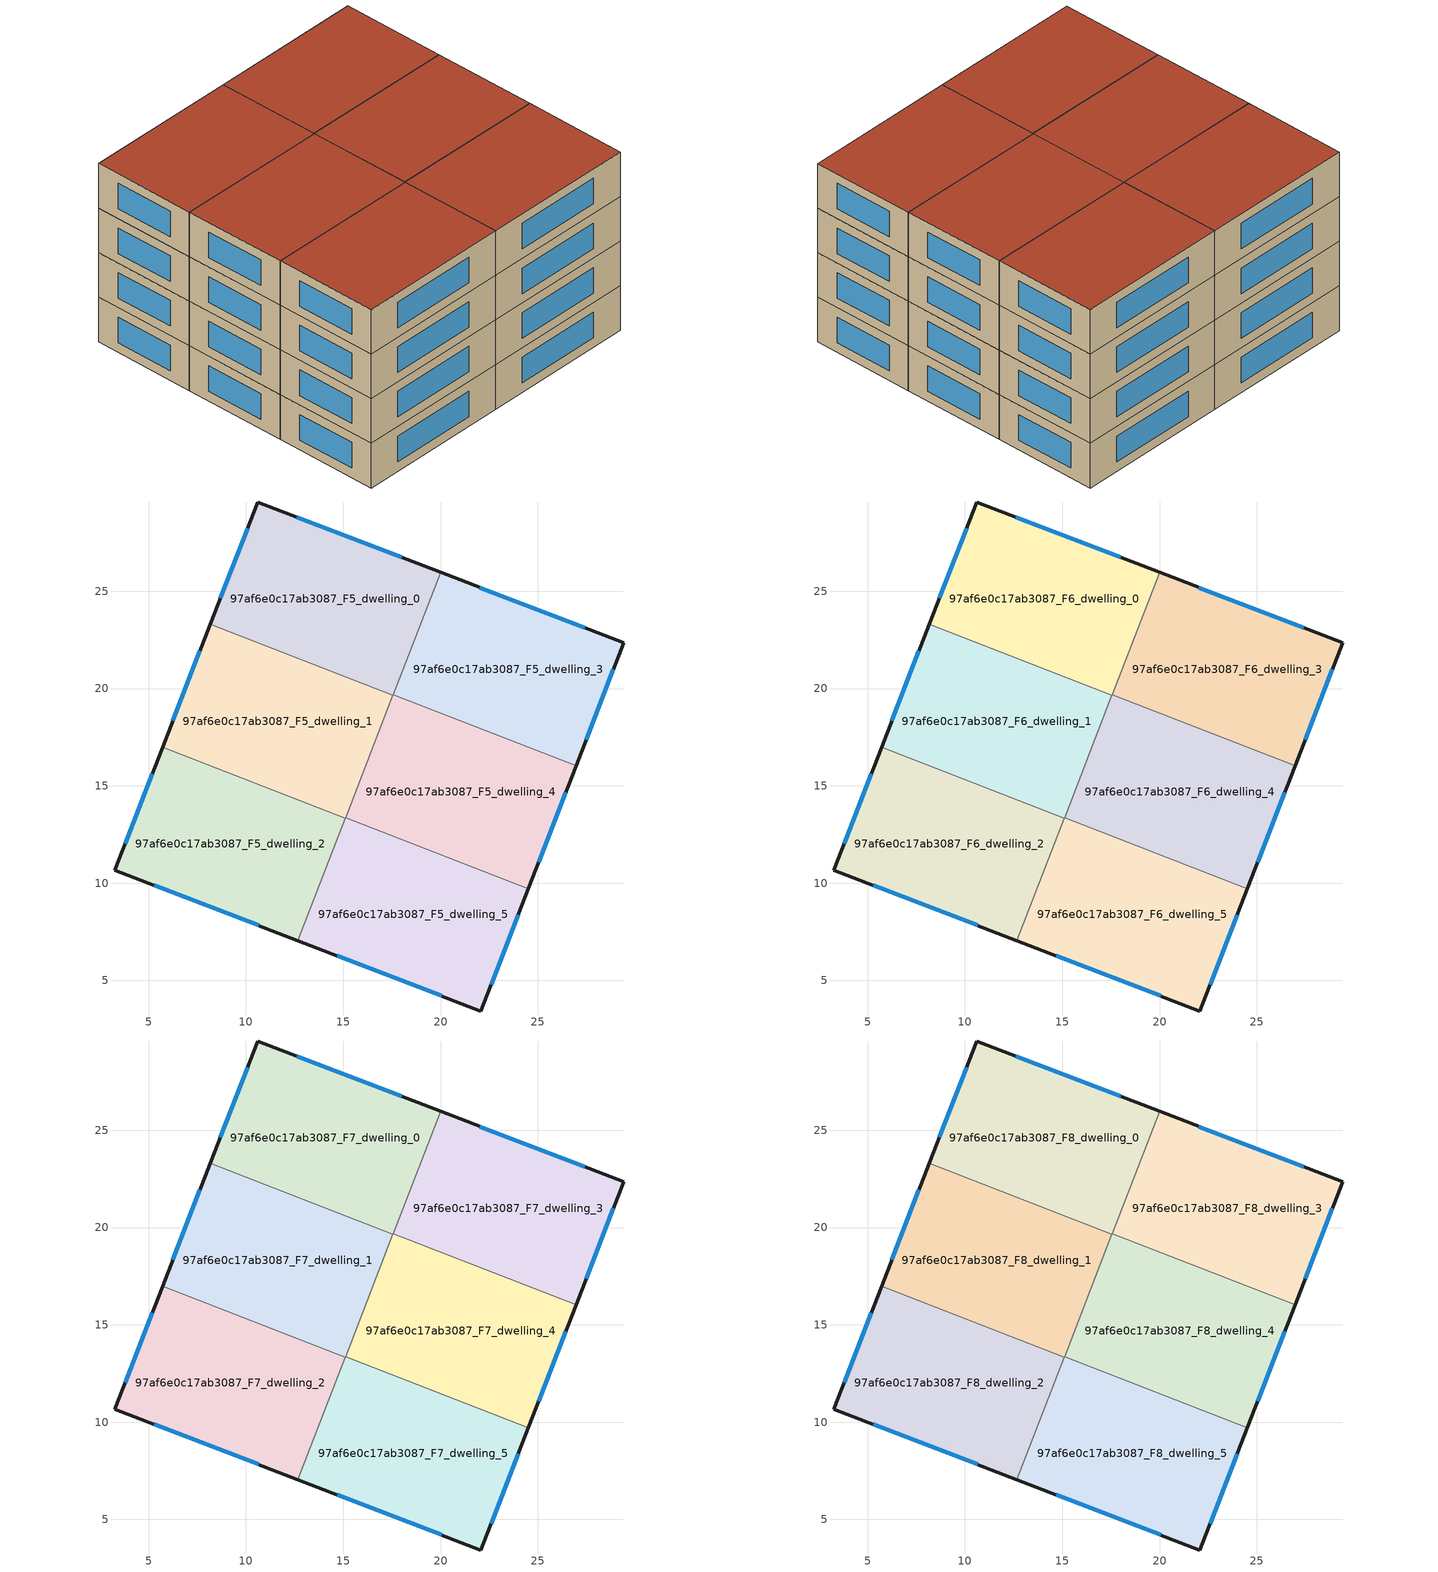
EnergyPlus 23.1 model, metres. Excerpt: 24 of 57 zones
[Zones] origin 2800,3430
97af6e0c17ab3087_F5_dwelling_0
 floor to 97af6e0c17ab3087_F4_dwelling_0 (EU_floor_Construction): 20,25.96 17.55,19.64 8.16,23.29 10.6,29.58 z15
 wall outside (EU_wall_Construction): 20,25.96 10.6,29.58 8.16,23.29 z15:18
 wall to 97af6e0c17ab3087_F5_dwelling_1 (EU_wall_Construction): 8.16,23.29 17.55,19.64 z15:18
 wall to 97af6e0c17ab3087_F5_dwelling_3 (EU_wall_Construction): 17.56,19.67 20,25.96 z15:18
 wall to 97af6e0c17ab3087_F5_dwelling_4 (EU_wall_Construction): 17.55,19.65 17.56,19.67 z15:18
 window (EU_Window_Construction): 10.08,28.23 8.68,24.64 / 17.99,26.74 12.62,28.81 z15.64:17.36
97af6e0c17ab3087_F5_dwelling_1
 floor to 97af6e0c17ab3087_F4_dwelling_1 (EU_floor_Construction): 17.55,19.64 15.11,13.34 5.71,16.99 8.16,23.29 z15
 wall outside (EU_wall_Construction): 8.16,23.29 5.71,16.99 z15:18
 wall to 97af6e0c17ab3087_F5_dwelling_2 (EU_wall_Construction): 5.71,16.99 15.11,13.34 z15:18
 wall to 97af6e0c17ab3087_F5_dwelling_4 (EU_wall_Construction): 15.12,13.37 17.55,19.64 z15:18
 wall to 97af6e0c17ab3087_F5_dwelling_5 (EU_wall_Construction): 15.11,13.34 15.12,13.37 z15:18
 window (EU_Window_Construction): 7.64,21.94 6.24,18.34 z15.64:17.36
97af6e0c17ab3087_F5_dwelling_2
 floor to 97af6e0c17ab3087_F4_dwelling_2 (EU_floor_Construction): 15.11,13.34 12.66,7.05 3.26,10.67 5.71,16.99 z15
 wall outside (EU_wall_Construction): 5.71,16.99 3.26,10.67 12.66,7.05 z15:18
 wall to 97af6e0c17ab3087_F5_dwelling_5 (EU_wall_Construction): 12.66,7.05 15.11,13.34 z15:18
 window (EU_Window_Construction): 5.27,9.9 10.65,7.83 / 5.19,15.63 3.78,12.02 z15.64:17.36
97af6e0c17ab3087_F5_dwelling_3
 floor to 97af6e0c17ab3087_F4_dwelling_3 (EU_floor_Construction): 29.41,22.34 26.96,16.03 17.56,19.67 20,25.96 z15
 wall outside (EU_wall_Construction): 26.96,16.03 29.41,22.34 20,25.96 z15:18
 wall to 97af6e0c17ab3087_F5_dwelling_4 (EU_wall_Construction): 17.56,19.67 26.96,16.03 z15:18
 window (EU_Window_Construction): 27.39,23.12 22.02,25.19 / 27.48,17.38 28.88,20.99 z15.64:17.36
97af6e0c17ab3087_F5_dwelling_4
 floor to 97af6e0c17ab3087_F4_dwelling_4 (EU_floor_Construction): 26.96,16.03 24.51,9.72 15.12,13.37 17.56,19.67 z15
 wall outside (EU_wall_Construction): 24.51,9.72 26.96,16.03 z15:18
 wall to 97af6e0c17ab3087_F5_dwelling_5 (EU_wall_Construction): 15.12,13.37 24.51,9.72 z15:18
 window (EU_Window_Construction): 25.03,11.07 26.43,14.68 z15.64:17.36
97af6e0c17ab3087_F5_dwelling_5
 floor to 97af6e0c17ab3087_F4_dwelling_5 (EU_floor_Construction): 24.51,9.72 22.07,3.43 12.66,7.05 15.12,13.37 z15
 wall outside (EU_wall_Construction): 12.66,7.05 22.07,3.43 24.51,9.72 z15:18
 window (EU_Window_Construction): 22.59,4.78 23.99,8.37 / 14.68,6.27 20.05,4.21 z15.64:17.36
97af6e0c17ab3087_F6_dwelling_0
 floor to 97af6e0c17ab3087_F5_dwelling_0 (EU_floor_Construction): 20,25.96 17.55,19.64 8.16,23.29 10.6,29.58 z18
 wall outside (EU_wall_Construction): 20,25.96 10.6,29.58 8.16,23.29 z18:21
 wall to 97af6e0c17ab3087_F6_dwelling_1 (EU_wall_Construction): 8.16,23.29 17.55,19.64 z18:21
 wall to 97af6e0c17ab3087_F6_dwelling_3 (EU_wall_Construction): 17.56,19.67 20,25.96 z18:21
 wall to 97af6e0c17ab3087_F6_dwelling_4 (EU_wall_Construction): 17.55,19.65 17.56,19.67 z18:21
 window (EU_Window_Construction): 10.08,28.23 8.68,24.64 / 17.99,26.74 12.62,28.81 z18.64:20.36
97af6e0c17ab3087_F6_dwelling_1
 floor to 97af6e0c17ab3087_F5_dwelling_1 (EU_floor_Construction): 17.55,19.64 15.11,13.34 5.71,16.99 8.16,23.29 z18
 wall outside (EU_wall_Construction): 8.16,23.29 5.71,16.99 z18:21
 wall to 97af6e0c17ab3087_F6_dwelling_2 (EU_wall_Construction): 5.71,16.99 15.11,13.34 z18:21
 wall to 97af6e0c17ab3087_F6_dwelling_4 (EU_wall_Construction): 15.12,13.37 17.55,19.64 z18:21
 wall to 97af6e0c17ab3087_F6_dwelling_5 (EU_wall_Construction): 15.11,13.34 15.12,13.37 z18:21
 window (EU_Window_Construction): 7.64,21.94 6.24,18.34 z18.64:20.36
97af6e0c17ab3087_F6_dwelling_2
 floor to 97af6e0c17ab3087_F5_dwelling_2 (EU_floor_Construction): 15.11,13.34 12.66,7.05 3.26,10.67 5.71,16.99 z18
 wall outside (EU_wall_Construction): 5.71,16.99 3.26,10.67 12.66,7.05 z18:21
 wall to 97af6e0c17ab3087_F6_dwelling_5 (EU_wall_Construction): 12.66,7.05 15.11,13.34 z18:21
 window (EU_Window_Construction): 5.27,9.9 10.65,7.83 / 5.19,15.63 3.78,12.02 z18.64:20.36
97af6e0c17ab3087_F6_dwelling_3
 floor to 97af6e0c17ab3087_F5_dwelling_3 (EU_floor_Construction): 29.41,22.34 26.96,16.03 17.56,19.67 20,25.96 z18
 wall outside (EU_wall_Construction): 26.96,16.03 29.41,22.34 20,25.96 z18:21
 wall to 97af6e0c17ab3087_F6_dwelling_4 (EU_wall_Construction): 17.56,19.67 26.96,16.03 z18:21
 window (EU_Window_Construction): 27.39,23.12 22.02,25.19 / 27.48,17.38 28.88,20.99 z18.64:20.36
97af6e0c17ab3087_F6_dwelling_4
 floor to 97af6e0c17ab3087_F5_dwelling_4 (EU_floor_Construction): 26.96,16.03 24.51,9.72 15.12,13.37 17.56,19.67 z18
 wall outside (EU_wall_Construction): 24.51,9.72 26.96,16.03 z18:21
 wall to 97af6e0c17ab3087_F6_dwelling_5 (EU_wall_Construction): 15.12,13.37 24.51,9.72 z18:21
 window (EU_Window_Construction): 25.03,11.07 26.43,14.68 z18.64:20.36
97af6e0c17ab3087_F6_dwelling_5
 floor to 97af6e0c17ab3087_F5_dwelling_5 (EU_floor_Construction): 24.51,9.72 22.07,3.43 12.66,7.05 15.12,13.37 z18
 wall outside (EU_wall_Construction): 12.66,7.05 22.07,3.43 24.51,9.72 z18:21
 window (EU_Window_Construction): 22.59,4.78 23.99,8.37 / 14.68,6.27 20.05,4.21 z18.64:20.36
97af6e0c17ab3087_F7_dwelling_0
 floor to 97af6e0c17ab3087_F6_dwelling_0 (EU_floor_Construction): 20,25.96 17.55,19.64 8.16,23.29 10.6,29.58 z21
 wall outside (EU_wall_Construction): 20,25.96 10.6,29.58 8.16,23.29 z21:24
 wall to 97af6e0c17ab3087_F7_dwelling_1 (EU_wall_Construction): 8.16,23.29 17.55,19.64 z21:24
 wall to 97af6e0c17ab3087_F7_dwelling_3 (EU_wall_Construction): 17.56,19.67 20,25.96 z21:24
 wall to 97af6e0c17ab3087_F7_dwelling_4 (EU_wall_Construction): 17.55,19.65 17.56,19.67 z21:24
 window (EU_Window_Construction): 10.08,28.23 8.68,24.64 / 17.99,26.74 12.62,28.81 z21.64:23.36
97af6e0c17ab3087_F7_dwelling_1
 floor to 97af6e0c17ab3087_F6_dwelling_1 (EU_floor_Construction): 17.55,19.64 15.11,13.34 5.71,16.99 8.16,23.29 z21
 wall outside (EU_wall_Construction): 8.16,23.29 5.71,16.99 z21:24
 wall to 97af6e0c17ab3087_F7_dwelling_2 (EU_wall_Construction): 5.71,16.99 15.11,13.34 z21:24
 wall to 97af6e0c17ab3087_F7_dwelling_4 (EU_wall_Construction): 15.12,13.37 17.55,19.64 z21:24
 wall to 97af6e0c17ab3087_F7_dwelling_5 (EU_wall_Construction): 15.11,13.34 15.12,13.37 z21:24
 window (EU_Window_Construction): 7.64,21.94 6.24,18.34 z21.64:23.36
97af6e0c17ab3087_F7_dwelling_2
 floor to 97af6e0c17ab3087_F6_dwelling_2 (EU_floor_Construction): 15.11,13.34 12.66,7.05 3.26,10.67 5.71,16.99 z21
 wall outside (EU_wall_Construction): 5.71,16.99 3.26,10.67 12.66,7.05 z21:24
 wall to 97af6e0c17ab3087_F7_dwelling_5 (EU_wall_Construction): 12.66,7.05 15.11,13.34 z21:24
 window (EU_Window_Construction): 5.27,9.9 10.65,7.83 / 5.19,15.63 3.78,12.02 z21.64:23.36
97af6e0c17ab3087_F7_dwelling_3
 floor to 97af6e0c17ab3087_F6_dwelling_3 (EU_floor_Construction): 29.41,22.34 26.96,16.03 17.56,19.67 20,25.96 z21
 wall outside (EU_wall_Construction): 26.96,16.03 29.41,22.34 20,25.96 z21:24
 wall to 97af6e0c17ab3087_F7_dwelling_4 (EU_wall_Construction): 17.56,19.67 26.96,16.03 z21:24
 window (EU_Window_Construction): 27.39,23.12 22.02,25.19 / 27.48,17.38 28.88,20.99 z21.64:23.36
97af6e0c17ab3087_F7_dwelling_4
 floor to 97af6e0c17ab3087_F6_dwelling_4 (EU_floor_Construction): 26.96,16.03 24.51,9.72 15.12,13.37 17.56,19.67 z21
 wall outside (EU_wall_Construction): 24.51,9.72 26.96,16.03 z21:24
 wall to 97af6e0c17ab3087_F7_dwelling_5 (EU_wall_Construction): 15.12,13.37 24.51,9.72 z21:24
 window (EU_Window_Construction): 25.03,11.07 26.43,14.68 z21.64:23.36
97af6e0c17ab3087_F7_dwelling_5
 floor to 97af6e0c17ab3087_F6_dwelling_5 (EU_floor_Construction): 24.51,9.72 22.07,3.43 12.66,7.05 15.12,13.37 z21
 wall outside (EU_wall_Construction): 12.66,7.05 22.07,3.43 24.51,9.72 z21:24
 window (EU_Window_Construction): 22.59,4.78 23.99,8.37 / 14.68,6.27 20.05,4.21 z21.64:23.36
97af6e0c17ab3087_F8_dwelling_0
 floor to 97af6e0c17ab3087_F7_dwelling_0 (EU_floor_Construction): 20,25.96 17.55,19.64 8.16,23.29 10.6,29.58 z24
 wall outside (EU_wall_Construction): 20,25.96 10.6,29.58 8.16,23.29 z24:27
 wall to 97af6e0c17ab3087_F8_dwelling_1 (EU_wall_Construction): 8.16,23.29 17.55,19.64 z24:27
 wall to 97af6e0c17ab3087_F8_dwelling_3 (EU_wall_Construction): 17.56,19.67 20,25.96 z24:27
 wall to 97af6e0c17ab3087_F8_dwelling_4 (EU_wall_Construction): 17.55,19.65 17.56,19.67 z24:27
 window (EU_Window_Construction): 10.08,28.23 8.68,24.64 / 17.99,26.74 12.62,28.81 z24.64:26.36
 roof outside (EU_roof_Construction): 17.55,19.64 20,25.96 10.6,29.58 8.16,23.29 z27
97af6e0c17ab3087_F8_dwelling_1
 floor to 97af6e0c17ab3087_F7_dwelling_1 (EU_floor_Construction): 17.55,19.64 15.11,13.34 5.71,16.99 8.16,23.29 z24
 wall outside (EU_wall_Construction): 8.16,23.29 5.71,16.99 z24:27
 wall to 97af6e0c17ab3087_F8_dwelling_2 (EU_wall_Construction): 5.71,16.99 15.11,13.34 z24:27
 wall to 97af6e0c17ab3087_F8_dwelling_4 (EU_wall_Construction): 15.12,13.37 17.55,19.64 z24:27
 wall to 97af6e0c17ab3087_F8_dwelling_5 (EU_wall_Construction): 15.11,13.34 15.12,13.37 z24:27
 window (EU_Window_Construction): 7.64,21.94 6.24,18.34 z24.64:26.36
 roof outside (EU_roof_Construction): 15.11,13.34 17.55,19.64 8.16,23.29 5.71,16.99 z27
97af6e0c17ab3087_F8_dwelling_2
 floor to 97af6e0c17ab3087_F7_dwelling_2 (EU_floor_Construction): 15.11,13.34 12.66,7.05 3.26,10.67 5.71,16.99 z24
 wall outside (EU_wall_Construction): 5.71,16.99 3.26,10.67 12.66,7.05 z24:27
 wall to 97af6e0c17ab3087_F8_dwelling_5 (EU_wall_Construction): 12.66,7.05 15.11,13.34 z24:27
 window (EU_Window_Construction): 5.27,9.9 10.65,7.83 / 5.19,15.63 3.78,12.02 z24.64:26.36
 roof outside (EU_roof_Construction): 12.66,7.05 15.11,13.34 5.71,16.99 3.26,10.67 z27
97af6e0c17ab3087_F8_dwelling_3
 floor to 97af6e0c17ab3087_F7_dwelling_3 (EU_floor_Construction): 29.41,22.34 26.96,16.03 17.56,19.67 20,25.96 z24
 wall outside (EU_wall_Construction): 26.96,16.03 29.41,22.34 20,25.96 z24:27
 wall to 97af6e0c17ab3087_F8_dwelling_4 (EU_wall_Construction): 17.56,19.67 26.96,16.03 z24:27
 window (EU_Window_Construction): 27.39,23.12 22.02,25.19 / 27.48,17.38 28.88,20.99 z24.64:26.36
 roof outside (EU_roof_Construction): 26.96,16.03 29.41,22.34 20,25.96 17.56,19.67 z27
97af6e0c17ab3087_F8_dwelling_4
 floor to 97af6e0c17ab3087_F7_dwelling_4 (EU_floor_Construction): 26.96,16.03 24.51,9.72 15.12,13.37 17.56,19.67 z24
 wall outside (EU_wall_Construction): 24.51,9.72 26.96,16.03 z24:27
 wall to 97af6e0c17ab3087_F8_dwelling_5 (EU_wall_Construction): 15.12,13.37 24.51,9.72 z24:27
 window (EU_Window_Construction): 25.03,11.07 26.43,14.68 z24.64:26.36
 roof outside (EU_roof_Construction): 24.51,9.72 26.96,16.03 17.56,19.67 15.12,13.37 z27
97af6e0c17ab3087_F8_dwelling_5
 floor to 97af6e0c17ab3087_F7_dwelling_5 (EU_floor_Construction): 24.51,9.72 22.07,3.43 12.66,7.05 15.12,13.37 z24
 wall outside (EU_wall_Construction): 12.66,7.05 22.07,3.43 24.51,9.72 z24:27
 window (EU_Window_Construction): 22.59,4.78 23.99,8.37 / 14.68,6.27 20.05,4.21 z24.64:26.36
 roof outside (EU_roof_Construction): 22.07,3.43 24.51,9.72 15.12,13.37 12.66,7.05 z27
[Building]
EU S2 Campaign: North Axis=0; Terrain=City; Solar Distribution=FullExterior
[Site:Location]
Yerevan-Zvartnots.Intl.AP: Latitude=40.15; Longitude=44.383; Time Zone=4; Elevation=854
[SizingPeriod:WeatherFileDays]
AnnualSizingPeriod: Begin Month=1; Begin Day of Month=1; End Month=12; End Day of Month=31; Day of Week for Start Day=Monday; Use Weather File Daylight Saving Period=No; Use Weather File Rain and Snow Indicators=No
[MATERIAL]
EU_InternalMass_Material: Roughness=MediumRough; Thickness=0.1; Conductivity=1; Density=1800; Specific Heat=900; Thermal Absorptance=0.9; Solar Absorptance=0.7; Visible Absorptance=0.7
[MATERIAL:NOMASS] Roughness=MediumRough; Thermal Absorptance=0.9; Solar Absorptance=0.7; Visible Absorptance=0.7
Name | Thermal Resistance
EU_wall_NoMass | 1.05043
EU_roof_NoMass | 1.45357
EU_floor_NoMass | 0.478065
[WINDOWMATERIAL:SIMPLEGLAZINGSYSTEM]
EU_Window_SimpleGlazing: UFactor=2.5566; Solar Heat Gain Coefficient=0.75; Visible Transmittance=0.75
[CONSTRUCTION]
EU_wall_Construction: EU_wall_NoMass
EU_roof_Construction: EU_roof_NoMass
EU_floor_Construction: EU_floor_NoMass
EU_Window_Construction: EU_Window_SimpleGlazing
EU_InternalMass_Construction: EU_InternalMass_Material
[ZONE] Type=1; Multiplier=1; Ceiling Height=autocalculate; Floor Area=autocalculate; Part of Total Floor Area=Yes
Name | Volume
97af6e0c17ab3087_F5_dwelling_0; 97af6e0c17ab3087_F6_dwelling_0; 97af6e0c17ab3087_F7_dwelling_0; 97af6e0c17ab3087_F8_dwelling_0 | 204.394
97af6e0c17ab3087_F5_dwelling_1; 97af6e0c17ab3087_F6_dwelling_1; 97af6e0c17ab3087_F7_dwelling_1; 97af6e0c17ab3087_F8_dwelling_1; 97af6e0c17ab3087_F5_dwelling_4; 97af6e0c17ab3087_F6_dwelling_4; 97af6e0c17ab3087_F7_dwelling_4; 97af6e0c17ab3087_F8_dwelling_4 | 204.406
97af6e0c17ab3087_F5_dwelling_2; 97af6e0c17ab3087_F6_dwelling_2; 97af6e0c17ab3087_F7_dwelling_2; 97af6e0c17ab3087_F8_dwelling_2 | 204.401
97af6e0c17ab3087_F5_dwelling_3; 97af6e0c17ab3087_F6_dwelling_3; 97af6e0c17ab3087_F7_dwelling_3; 97af6e0c17ab3087_F8_dwelling_3 | 204.398
97af6e0c17ab3087_F5_dwelling_5; 97af6e0c17ab3087_F6_dwelling_5; 97af6e0c17ab3087_F7_dwelling_5; 97af6e0c17ab3087_F8_dwelling_5 | 204.405
[INTERNALMASS] Construction=EU_InternalMass_Construction
Name | Zone or ZoneList | Surface Area
97af6e0c17ab3087_F5_dwelling_0_EU_InternalMass | 97af6e0c17ab3087_F5_dwelling_0 | 68.1314
97af6e0c17ab3087_F5_dwelling_1_EU_InternalMass | 97af6e0c17ab3087_F5_dwelling_1 | 68.1353
97af6e0c17ab3087_F5_dwelling_2_EU_InternalMass | 97af6e0c17ab3087_F5_dwelling_2 | 68.1336
97af6e0c17ab3087_F5_dwelling_3_EU_InternalMass | 97af6e0c17ab3087_F5_dwelling_3 | 68.1326
97af6e0c17ab3087_F5_dwelling_4_EU_InternalMass | 97af6e0c17ab3087_F5_dwelling_4 | 68.1354
97af6e0c17ab3087_F5_dwelling_5_EU_InternalMass | 97af6e0c17ab3087_F5_dwelling_5 | 68.1352
97af6e0c17ab3087_F6_dwelling_0_EU_InternalMass | 97af6e0c17ab3087_F6_dwelling_0 | 68.1314
97af6e0c17ab3087_F6_dwelling_1_EU_InternalMass | 97af6e0c17ab3087_F6_dwelling_1 | 68.1353
97af6e0c17ab3087_F6_dwelling_2_EU_InternalMass | 97af6e0c17ab3087_F6_dwelling_2 | 68.1336
97af6e0c17ab3087_F6_dwelling_3_EU_InternalMass | 97af6e0c17ab3087_F6_dwelling_3 | 68.1326
97af6e0c17ab3087_F6_dwelling_4_EU_InternalMass | 97af6e0c17ab3087_F6_dwelling_4 | 68.1354
97af6e0c17ab3087_F6_dwelling_5_EU_InternalMass | 97af6e0c17ab3087_F6_dwelling_5 | 68.1352
97af6e0c17ab3087_F7_dwelling_0_EU_InternalMass | 97af6e0c17ab3087_F7_dwelling_0 | 68.1314
97af6e0c17ab3087_F7_dwelling_1_EU_InternalMass | 97af6e0c17ab3087_F7_dwelling_1 | 68.1353
97af6e0c17ab3087_F7_dwelling_2_EU_InternalMass | 97af6e0c17ab3087_F7_dwelling_2 | 68.1336
97af6e0c17ab3087_F7_dwelling_3_EU_InternalMass | 97af6e0c17ab3087_F7_dwelling_3 | 68.1326
97af6e0c17ab3087_F7_dwelling_4_EU_InternalMass | 97af6e0c17ab3087_F7_dwelling_4 | 68.1354
97af6e0c17ab3087_F7_dwelling_5_EU_InternalMass | 97af6e0c17ab3087_F7_dwelling_5 | 68.1352
97af6e0c17ab3087_F8_dwelling_0_EU_InternalMass | 97af6e0c17ab3087_F8_dwelling_0 | 68.1314
97af6e0c17ab3087_F8_dwelling_1_EU_InternalMass | 97af6e0c17ab3087_F8_dwelling_1 | 68.1353
97af6e0c17ab3087_F8_dwelling_2_EU_InternalMass | 97af6e0c17ab3087_F8_dwelling_2 | 68.1336
97af6e0c17ab3087_F8_dwelling_3_EU_InternalMass | 97af6e0c17ab3087_F8_dwelling_3 | 68.1326
97af6e0c17ab3087_F8_dwelling_4_EU_InternalMass | 97af6e0c17ab3087_F8_dwelling_4 | 68.1354
97af6e0c17ab3087_F8_dwelling_5_EU_InternalMass | 97af6e0c17ab3087_F8_dwelling_5 | 68.1352
[OTHEREQUIPMENT] Fuel Type=Electricity; Design Level Calculation Method=Watts/Area; Power per Zone Floor Area=1; Fraction Latent=0; Fraction Radiant=0; Fraction Lost=0; Carbon Dioxide Generation Rate=0; EndUse Subcategory=EU_Step8_InternalGains
Name | Zone or ZoneList or Space or SpaceList | Schedule
EU_Step8_InternalGain_97af6e0c17ab3087_F5_dwelling_0_f000 | 97af6e0c17ab3087_F5_dwelling_0 | EU_Step8_GainSchedule_97af6e0c17ab3087_F5_dwelling_0_f000
EU_Step8_InternalGain_97af6e0c17ab3087_F5_dwelling_1_f000 | 97af6e0c17ab3087_F5_dwelling_1 | EU_Step8_GainSchedule_97af6e0c17ab3087_F5_dwelling_1_f000
EU_Step8_InternalGain_97af6e0c17ab3087_F5_dwelling_2_f000 | 97af6e0c17ab3087_F5_dwelling_2 | EU_Step8_GainSchedule_97af6e0c17ab3087_F5_dwelling_2_f000
EU_Step8_InternalGain_97af6e0c17ab3087_F5_dwelling_3_f000 | 97af6e0c17ab3087_F5_dwelling_3 | EU_Step8_GainSchedule_97af6e0c17ab3087_F5_dwelling_3_f000
EU_Step8_InternalGain_97af6e0c17ab3087_F5_dwelling_4_f000 | 97af6e0c17ab3087_F5_dwelling_4 | EU_Step8_GainSchedule_97af6e0c17ab3087_F5_dwelling_4_f000
EU_Step8_InternalGain_97af6e0c17ab3087_F5_dwelling_5_f000 | 97af6e0c17ab3087_F5_dwelling_5 | EU_Step8_GainSchedule_97af6e0c17ab3087_F5_dwelling_5_f000
EU_Step8_InternalGain_97af6e0c17ab3087_F6_dwelling_0_f000 | 97af6e0c17ab3087_F6_dwelling_0 | EU_Step8_GainSchedule_97af6e0c17ab3087_F6_dwelling_0_f000
EU_Step8_InternalGain_97af6e0c17ab3087_F6_dwelling_1_f000 | 97af6e0c17ab3087_F6_dwelling_1 | EU_Step8_GainSchedule_97af6e0c17ab3087_F6_dwelling_1_f000
EU_Step8_InternalGain_97af6e0c17ab3087_F6_dwelling_2_f000 | 97af6e0c17ab3087_F6_dwelling_2 | EU_Step8_GainSchedule_97af6e0c17ab3087_F6_dwelling_2_f000
EU_Step8_InternalGain_97af6e0c17ab3087_F6_dwelling_3_f000 | 97af6e0c17ab3087_F6_dwelling_3 | EU_Step8_GainSchedule_97af6e0c17ab3087_F6_dwelling_3_f000
EU_Step8_InternalGain_97af6e0c17ab3087_F6_dwelling_4_f000 | 97af6e0c17ab3087_F6_dwelling_4 | EU_Step8_GainSchedule_97af6e0c17ab3087_F6_dwelling_4_f000
EU_Step8_InternalGain_97af6e0c17ab3087_F6_dwelling_5_f000 | 97af6e0c17ab3087_F6_dwelling_5 | EU_Step8_GainSchedule_97af6e0c17ab3087_F6_dwelling_5_f000
EU_Step8_InternalGain_97af6e0c17ab3087_F7_dwelling_0_f000 | 97af6e0c17ab3087_F7_dwelling_0 | EU_Step8_GainSchedule_97af6e0c17ab3087_F7_dwelling_0_f000
EU_Step8_InternalGain_97af6e0c17ab3087_F7_dwelling_1_f000 | 97af6e0c17ab3087_F7_dwelling_1 | EU_Step8_GainSchedule_97af6e0c17ab3087_F7_dwelling_1_f000
EU_Step8_InternalGain_97af6e0c17ab3087_F7_dwelling_2_f000 | 97af6e0c17ab3087_F7_dwelling_2 | EU_Step8_GainSchedule_97af6e0c17ab3087_F7_dwelling_2_f000
EU_Step8_InternalGain_97af6e0c17ab3087_F7_dwelling_3_f000 | 97af6e0c17ab3087_F7_dwelling_3 | EU_Step8_GainSchedule_97af6e0c17ab3087_F7_dwelling_3_f000
EU_Step8_InternalGain_97af6e0c17ab3087_F7_dwelling_4_f000 | 97af6e0c17ab3087_F7_dwelling_4 | EU_Step8_GainSchedule_97af6e0c17ab3087_F7_dwelling_4_f000
EU_Step8_InternalGain_97af6e0c17ab3087_F7_dwelling_5_f000 | 97af6e0c17ab3087_F7_dwelling_5 | EU_Step8_GainSchedule_97af6e0c17ab3087_F7_dwelling_5_f000
EU_Step8_InternalGain_97af6e0c17ab3087_F8_dwelling_0_f000 | 97af6e0c17ab3087_F8_dwelling_0 | EU_Step8_GainSchedule_97af6e0c17ab3087_F8_dwelling_0_f000
EU_Step8_InternalGain_97af6e0c17ab3087_F8_dwelling_1_f000 | 97af6e0c17ab3087_F8_dwelling_1 | EU_Step8_GainSchedule_97af6e0c17ab3087_F8_dwelling_1_f000
EU_Step8_InternalGain_97af6e0c17ab3087_F8_dwelling_2_f000 | 97af6e0c17ab3087_F8_dwelling_2 | EU_Step8_GainSchedule_97af6e0c17ab3087_F8_dwelling_2_f000
EU_Step8_InternalGain_97af6e0c17ab3087_F8_dwelling_3_f000 | 97af6e0c17ab3087_F8_dwelling_3 | EU_Step8_GainSchedule_97af6e0c17ab3087_F8_dwelling_3_f000
EU_Step8_InternalGain_97af6e0c17ab3087_F8_dwelling_4_f000 | 97af6e0c17ab3087_F8_dwelling_4 | EU_Step8_GainSchedule_97af6e0c17ab3087_F8_dwelling_4_f000
EU_Step8_InternalGain_97af6e0c17ab3087_F8_dwelling_5_f000 | 97af6e0c17ab3087_F8_dwelling_5 | EU_Step8_GainSchedule_97af6e0c17ab3087_F8_dwelling_5_f000
[ZONEVENTILATION:DESIGNFLOWRATE] Schedule=EU_AlwaysOn; Design Flow Rate Calculation Method=AirChanges/Hour; Air Changes per Hour=0.557805; Ventilation Type=Natural; Fan Pressure Rise=0; Fan Total Efficiency=1; Constant Term Coefficient=1; Temperature Term Coefficient=0; Velocity Term Coefficient=0; Velocity Squared Term Coefficient=0; Minimum Indoor Temperature=-100; Maximum Indoor Temperature=100; Delta Temperature=-100; Minimum Outdoor Temperature=-100; Maximum Outdoor Temperature=100; Maximum Wind Speed=40
Name | Zone or ZoneList or Space or SpaceList
EU_ConstantAir_97af6e0c17ab3087_F5_dwelling_0 | 97af6e0c17ab3087_F5_dwelling_0
EU_ConstantAir_97af6e0c17ab3087_F5_dwelling_1 | 97af6e0c17ab3087_F5_dwelling_1
EU_ConstantAir_97af6e0c17ab3087_F5_dwelling_2 | 97af6e0c17ab3087_F5_dwelling_2
EU_ConstantAir_97af6e0c17ab3087_F5_dwelling_3 | 97af6e0c17ab3087_F5_dwelling_3
EU_ConstantAir_97af6e0c17ab3087_F5_dwelling_4 | 97af6e0c17ab3087_F5_dwelling_4
EU_ConstantAir_97af6e0c17ab3087_F5_dwelling_5 | 97af6e0c17ab3087_F5_dwelling_5
EU_ConstantAir_97af6e0c17ab3087_F6_dwelling_0 | 97af6e0c17ab3087_F6_dwelling_0
EU_ConstantAir_97af6e0c17ab3087_F6_dwelling_1 | 97af6e0c17ab3087_F6_dwelling_1
EU_ConstantAir_97af6e0c17ab3087_F6_dwelling_2 | 97af6e0c17ab3087_F6_dwelling_2
EU_ConstantAir_97af6e0c17ab3087_F6_dwelling_3 | 97af6e0c17ab3087_F6_dwelling_3
EU_ConstantAir_97af6e0c17ab3087_F6_dwelling_4 | 97af6e0c17ab3087_F6_dwelling_4
EU_ConstantAir_97af6e0c17ab3087_F6_dwelling_5 | 97af6e0c17ab3087_F6_dwelling_5
EU_ConstantAir_97af6e0c17ab3087_F7_dwelling_0 | 97af6e0c17ab3087_F7_dwelling_0
EU_ConstantAir_97af6e0c17ab3087_F7_dwelling_1 | 97af6e0c17ab3087_F7_dwelling_1
EU_ConstantAir_97af6e0c17ab3087_F7_dwelling_2 | 97af6e0c17ab3087_F7_dwelling_2
EU_ConstantAir_97af6e0c17ab3087_F7_dwelling_3 | 97af6e0c17ab3087_F7_dwelling_3
EU_ConstantAir_97af6e0c17ab3087_F7_dwelling_4 | 97af6e0c17ab3087_F7_dwelling_4
EU_ConstantAir_97af6e0c17ab3087_F7_dwelling_5 | 97af6e0c17ab3087_F7_dwelling_5
EU_ConstantAir_97af6e0c17ab3087_F8_dwelling_0 | 97af6e0c17ab3087_F8_dwelling_0
EU_ConstantAir_97af6e0c17ab3087_F8_dwelling_1 | 97af6e0c17ab3087_F8_dwelling_1
EU_ConstantAir_97af6e0c17ab3087_F8_dwelling_2 | 97af6e0c17ab3087_F8_dwelling_2
EU_ConstantAir_97af6e0c17ab3087_F8_dwelling_3 | 97af6e0c17ab3087_F8_dwelling_3
EU_ConstantAir_97af6e0c17ab3087_F8_dwelling_4 | 97af6e0c17ab3087_F8_dwelling_4
EU_ConstantAir_97af6e0c17ab3087_F8_dwelling_5 | 97af6e0c17ab3087_F8_dwelling_5
[HVACTEMPLATE:THERMOSTAT] Constant Heating Setpoint=20; Constant Cooling Setpoint=50
EU_HeatOnly_97af6e0c17ab3087_F0_dwelling_0; EU_HeatOnly_97af6e0c17ab3087_F0_dwelling_1; EU_HeatOnly_97af6e0c17ab3087_F0_dwelling_2; EU_HeatOnly_97af6e0c17ab3087_F0_dwelling_3; EU_HeatOnly_97af6e0c17ab3087_F0_dwelling_4; EU_HeatOnly_97af6e0c17ab3087_F0_dwelling_5; EU_HeatOnly_97af6e0c17ab3087_F0_dwelling_6; EU_HeatOnly_97af6e0c17ab3087_F1_dwelling_0; EU_HeatOnly_97af6e0c17ab3087_F1_dwelling_1; EU_HeatOnly_97af6e0c17ab3087_F1_dwelling_2; EU_HeatOnly_97af6e0c17ab3087_F1_dwelling_3; EU_HeatOnly_97af6e0c17ab3087_F1_dwelling_4; EU_HeatOnly_97af6e0c17ab3087_F1_dwelling_5; EU_HeatOnly_97af6e0c17ab3087_F1_dwelling_6; EU_HeatOnly_97af6e0c17ab3087_F2_dwelling_0; EU_HeatOnly_97af6e0c17ab3087_F2_dwelling_1; EU_HeatOnly_97af6e0c17ab3087_F2_dwelling_2; EU_HeatOnly_97af6e0c17ab3087_F2_dwelling_3; EU_HeatOnly_97af6e0c17ab3087_F2_dwelling_4; EU_HeatOnly_97af6e0c17ab3087_F2_dwelling_5; EU_HeatOnly_97af6e0c17ab3087_F2_dwelling_6; EU_HeatOnly_97af6e0c17ab3087_F3_dwelling_0; EU_HeatOnly_97af6e0c17ab3087_F3_dwelling_1; EU_HeatOnly_97af6e0c17ab3087_F3_dwelling_2; EU_HeatOnly_97af6e0c17ab3087_F3_dwelling_3; EU_HeatOnly_97af6e0c17ab3087_F3_dwelling_4; EU_HeatOnly_97af6e0c17ab3087_F3_dwelling_5; EU_HeatOnly_97af6e0c17ab3087_F4_dwelling_0; EU_HeatOnly_97af6e0c17ab3087_F4_dwelling_1; EU_HeatOnly_97af6e0c17ab3087_F4_dwelling_2; EU_HeatOnly_97af6e0c17ab3087_F4_dwelling_3; EU_HeatOnly_97af6e0c17ab3087_F4_dwelling_4; EU_HeatOnly_97af6e0c17ab3087_F4_dwelling_5; EU_HeatOnly_97af6e0c17ab3087_F5_dwelling_0; EU_HeatOnly_97af6e0c17ab3087_F5_dwelling_1; EU_HeatOnly_97af6e0c17ab3087_F5_dwelling_2; EU_HeatOnly_97af6e0c17ab3087_F5_dwelling_3; EU_HeatOnly_97af6e0c17ab3087_F5_dwelling_4; EU_HeatOnly_97af6e0c17ab3087_F5_dwelling_5; EU_HeatOnly_97af6e0c17ab3087_F6_dwelling_0; EU_HeatOnly_97af6e0c17ab3087_F6_dwelling_1; EU_HeatOnly_97af6e0c17ab3087_F6_dwelling_2; EU_HeatOnly_97af6e0c17ab3087_F6_dwelling_3; EU_HeatOnly_97af6e0c17ab3087_F6_dwelling_4; EU_HeatOnly_97af6e0c17ab3087_F6_dwelling_5; EU_HeatOnly_97af6e0c17ab3087_F7_dwelling_0; EU_HeatOnly_97af6e0c17ab3087_F7_dwelling_1; EU_HeatOnly_97af6e0c17ab3087_F7_dwelling_2; EU_HeatOnly_97af6e0c17ab3087_F7_dwelling_3; EU_HeatOnly_97af6e0c17ab3087_F7_dwelling_4; EU_HeatOnly_97af6e0c17ab3087_F7_dwelling_5; EU_HeatOnly_97af6e0c17ab3087_F8_dwelling_0; EU_HeatOnly_97af6e0c17ab3087_F8_dwelling_1; EU_HeatOnly_97af6e0c17ab3087_F8_dwelling_2; EU_HeatOnly_97af6e0c17ab3087_F8_dwelling_3; EU_HeatOnly_97af6e0c17ab3087_F8_dwelling_4; EU_HeatOnly_97af6e0c17ab3087_F8_dwelling_5
[HVACTEMPLATE:ZONE:IDEALLOADSAIRSYSTEM] System Availability Schedule=EU_AlwaysOn; Maximum Heating Supply Air Temperature=50; Minimum Cooling Supply Air Temperature=13; Maximum Heating Supply Air Humidity Ratio=0.0156; Minimum Cooling Supply Air Humidity Ratio=0.0077; Heating Limit=NoLimit; Cooling Limit=NoLimit; Heating Availability Schedule=EU_AlwaysOn; Cooling Availability Schedule=EU_CoolingOff; Dehumidification Control Type=ConstantSensibleHeatRatio; Cooling Sensible Heat Ratio=0.7; Dehumidification Setpoint=60; Humidification Control Type=None; Humidification Setpoint=30; Outdoor Air Method=None; Outdoor Air Flow Rate per Person=0.00944; Outdoor Air Flow Rate per Zone Floor Area=0; Outdoor Air Flow Rate per Zone=0; Demand Controlled Ventilation Type=None; Outdoor Air Economizer Type=NoEconomizer; Heat Recovery Type=None; Sensible Heat Recovery Effectiveness=0.7; Latent Heat Recovery Effectiveness=0.65
Name | Template Thermostat
97af6e0c17ab3087_F5_dwelling_0 | EU_HeatOnly_97af6e0c17ab3087_F5_dwelling_0
97af6e0c17ab3087_F5_dwelling_1 | EU_HeatOnly_97af6e0c17ab3087_F5_dwelling_1
97af6e0c17ab3087_F5_dwelling_2 | EU_HeatOnly_97af6e0c17ab3087_F5_dwelling_2
97af6e0c17ab3087_F5_dwelling_3 | EU_HeatOnly_97af6e0c17ab3087_F5_dwelling_3
97af6e0c17ab3087_F5_dwelling_4 | EU_HeatOnly_97af6e0c17ab3087_F5_dwelling_4
97af6e0c17ab3087_F5_dwelling_5 | EU_HeatOnly_97af6e0c17ab3087_F5_dwelling_5
97af6e0c17ab3087_F6_dwelling_0 | EU_HeatOnly_97af6e0c17ab3087_F6_dwelling_0
97af6e0c17ab3087_F6_dwelling_1 | EU_HeatOnly_97af6e0c17ab3087_F6_dwelling_1
97af6e0c17ab3087_F6_dwelling_2 | EU_HeatOnly_97af6e0c17ab3087_F6_dwelling_2
97af6e0c17ab3087_F6_dwelling_3 | EU_HeatOnly_97af6e0c17ab3087_F6_dwelling_3
97af6e0c17ab3087_F6_dwelling_4 | EU_HeatOnly_97af6e0c17ab3087_F6_dwelling_4
97af6e0c17ab3087_F6_dwelling_5 | EU_HeatOnly_97af6e0c17ab3087_F6_dwelling_5
97af6e0c17ab3087_F7_dwelling_0 | EU_HeatOnly_97af6e0c17ab3087_F7_dwelling_0
97af6e0c17ab3087_F7_dwelling_1 | EU_HeatOnly_97af6e0c17ab3087_F7_dwelling_1
97af6e0c17ab3087_F7_dwelling_2 | EU_HeatOnly_97af6e0c17ab3087_F7_dwelling_2
97af6e0c17ab3087_F7_dwelling_3 | EU_HeatOnly_97af6e0c17ab3087_F7_dwelling_3
97af6e0c17ab3087_F7_dwelling_4 | EU_HeatOnly_97af6e0c17ab3087_F7_dwelling_4
97af6e0c17ab3087_F7_dwelling_5 | EU_HeatOnly_97af6e0c17ab3087_F7_dwelling_5
97af6e0c17ab3087_F8_dwelling_0 | EU_HeatOnly_97af6e0c17ab3087_F8_dwelling_0
97af6e0c17ab3087_F8_dwelling_1 | EU_HeatOnly_97af6e0c17ab3087_F8_dwelling_1
97af6e0c17ab3087_F8_dwelling_2 | EU_HeatOnly_97af6e0c17ab3087_F8_dwelling_2
97af6e0c17ab3087_F8_dwelling_3 | EU_HeatOnly_97af6e0c17ab3087_F8_dwelling_3
97af6e0c17ab3087_F8_dwelling_4 | EU_HeatOnly_97af6e0c17ab3087_F8_dwelling_4
97af6e0c17ab3087_F8_dwelling_5 | EU_HeatOnly_97af6e0c17ab3087_F8_dwelling_5
[SIZING:ZONE] Zone Cooling Design Supply Air Temperature Input Method=SupplyAirTemperature; Zone Cooling Design Supply Air Temperature=13; Zone Heating Design Supply Air Temperature Input Method=SupplyAirTemperature; Zone Heating Design Supply Air Temperature=50; Zone Cooling Design Supply Air Humidity Ratio=0.008; Zone Heating Design Supply Air Humidity Ratio=0.008; Cooling Design Air Flow Method=DesignDay; Cooling Design Air Flow Rate=0; Cooling Minimum Air Flow per Zone Floor Area=0.000762; Cooling Minimum Air Flow=0; Cooling Minimum Air Flow Fraction=0.2; Heating Design Air Flow Method=DesignDay; Heating Design Air Flow Rate=0; Heating Maximum Air Flow per Zone Floor Area=0.002032; Heating Maximum Air Flow=0.141576; Heating Maximum Air Flow Fraction=0.3; Account for Dedicated Outdoor Air System=No; Dedicated Outdoor Air System Control Strategy=NeutralSupplyAir; Dedicated Outdoor Air Low Setpoint Temperature for Design=autosize; Dedicated Outdoor Air High Setpoint Temperature for Design=autosize; Zone Load Sizing Method=Sensible Load Only No Latent Load; Zone Latent Cooling Design Supply Air Humidity Ratio Input Method=HumidityRatioDifference; Zone Cooling Design Supply Air Humidity Ratio Difference=0.005; Zone Latent Heating Design Supply Air Humidity Ratio Input Method=HumidityRatioDifference; Zone Humidification Design Supply Air Humidity Ratio Difference=0.005
97af6e0c17ab3087_F5_dwelling_0; 97af6e0c17ab3087_F5_dwelling_1; 97af6e0c17ab3087_F5_dwelling_2; 97af6e0c17ab3087_F5_dwelling_3; 97af6e0c17ab3087_F5_dwelling_4; 97af6e0c17ab3087_F5_dwelling_5; 97af6e0c17ab3087_F6_dwelling_0; 97af6e0c17ab3087_F6_dwelling_1; 97af6e0c17ab3087_F6_dwelling_2; 97af6e0c17ab3087_F6_dwelling_3; 97af6e0c17ab3087_F6_dwelling_4; 97af6e0c17ab3087_F6_dwelling_5; 97af6e0c17ab3087_F7_dwelling_0; 97af6e0c17ab3087_F7_dwelling_1; 97af6e0c17ab3087_F7_dwelling_2; 97af6e0c17ab3087_F7_dwelling_3; 97af6e0c17ab3087_F7_dwelling_4; 97af6e0c17ab3087_F7_dwelling_5; 97af6e0c17ab3087_F8_dwelling_0; 97af6e0c17ab3087_F8_dwelling_1; 97af6e0c17ab3087_F8_dwelling_2; 97af6e0c17ab3087_F8_dwelling_3; 97af6e0c17ab3087_F8_dwelling_4; 97af6e0c17ab3087_F8_dwelling_5
[SCHEDULE:CONSTANT]
Name | Hourly Value
EU_AlwaysOn | 1
EU_CoolingOff | 0
[SCHEDULE:FILE] Column Number=1; Rows to Skip at Top=0; Number of Hours of Data=8760; Column Separator=Comma; Interpolate to Timestep=No; Minutes per Item=60; Adjust Schedule for Daylight Savings=Yes
Name | File
EU_Step8_GainSchedule_97af6e0c17ab3087_F5_dwelling_0_f000 | ../../schedules/97af6e0c17ab3087/97af6e0c17ab3087_F5_dwelling_0_f000_gain.csv
EU_Step8_GainSchedule_97af6e0c17ab3087_F5_dwelling_1_f000 | ../../schedules/97af6e0c17ab3087/97af6e0c17ab3087_F5_dwelling_1_f000_gain.csv
EU_Step8_GainSchedule_97af6e0c17ab3087_F5_dwelling_2_f000 | ../../schedules/97af6e0c17ab3087/97af6e0c17ab3087_F5_dwelling_2_f000_gain.csv
EU_Step8_GainSchedule_97af6e0c17ab3087_F5_dwelling_3_f000 | ../../schedules/97af6e0c17ab3087/97af6e0c17ab3087_F5_dwelling_3_f000_gain.csv
EU_Step8_GainSchedule_97af6e0c17ab3087_F5_dwelling_4_f000 | ../../schedules/97af6e0c17ab3087/97af6e0c17ab3087_F5_dwelling_4_f000_gain.csv
EU_Step8_GainSchedule_97af6e0c17ab3087_F5_dwelling_5_f000 | ../../schedules/97af6e0c17ab3087/97af6e0c17ab3087_F5_dwelling_5_f000_gain.csv
EU_Step8_GainSchedule_97af6e0c17ab3087_F6_dwelling_0_f000 | ../../schedules/97af6e0c17ab3087/97af6e0c17ab3087_F6_dwelling_0_f000_gain.csv
EU_Step8_GainSchedule_97af6e0c17ab3087_F6_dwelling_1_f000 | ../../schedules/97af6e0c17ab3087/97af6e0c17ab3087_F6_dwelling_1_f000_gain.csv
EU_Step8_GainSchedule_97af6e0c17ab3087_F6_dwelling_2_f000 | ../../schedules/97af6e0c17ab3087/97af6e0c17ab3087_F6_dwelling_2_f000_gain.csv
EU_Step8_GainSchedule_97af6e0c17ab3087_F6_dwelling_3_f000 | ../../schedules/97af6e0c17ab3087/97af6e0c17ab3087_F6_dwelling_3_f000_gain.csv
EU_Step8_GainSchedule_97af6e0c17ab3087_F6_dwelling_4_f000 | ../../schedules/97af6e0c17ab3087/97af6e0c17ab3087_F6_dwelling_4_f000_gain.csv
EU_Step8_GainSchedule_97af6e0c17ab3087_F6_dwelling_5_f000 | ../../schedules/97af6e0c17ab3087/97af6e0c17ab3087_F6_dwelling_5_f000_gain.csv
EU_Step8_GainSchedule_97af6e0c17ab3087_F7_dwelling_0_f000 | ../../schedules/97af6e0c17ab3087/97af6e0c17ab3087_F7_dwelling_0_f000_gain.csv
EU_Step8_GainSchedule_97af6e0c17ab3087_F7_dwelling_1_f000 | ../../schedules/97af6e0c17ab3087/97af6e0c17ab3087_F7_dwelling_1_f000_gain.csv
EU_Step8_GainSchedule_97af6e0c17ab3087_F7_dwelling_2_f000 | ../../schedules/97af6e0c17ab3087/97af6e0c17ab3087_F7_dwelling_2_f000_gain.csv
EU_Step8_GainSchedule_97af6e0c17ab3087_F7_dwelling_3_f000 | ../../schedules/97af6e0c17ab3087/97af6e0c17ab3087_F7_dwelling_3_f000_gain.csv
EU_Step8_GainSchedule_97af6e0c17ab3087_F7_dwelling_4_f000 | ../../schedules/97af6e0c17ab3087/97af6e0c17ab3087_F7_dwelling_4_f000_gain.csv
EU_Step8_GainSchedule_97af6e0c17ab3087_F7_dwelling_5_f000 | ../../schedules/97af6e0c17ab3087/97af6e0c17ab3087_F7_dwelling_5_f000_gain.csv
EU_Step8_GainSchedule_97af6e0c17ab3087_F8_dwelling_0_f000 | ../../schedules/97af6e0c17ab3087/97af6e0c17ab3087_F8_dwelling_0_f000_gain.csv
EU_Step8_GainSchedule_97af6e0c17ab3087_F8_dwelling_1_f000 | ../../schedules/97af6e0c17ab3087/97af6e0c17ab3087_F8_dwelling_1_f000_gain.csv
EU_Step8_GainSchedule_97af6e0c17ab3087_F8_dwelling_2_f000 | ../../schedules/97af6e0c17ab3087/97af6e0c17ab3087_F8_dwelling_2_f000_gain.csv
EU_Step8_GainSchedule_97af6e0c17ab3087_F8_dwelling_3_f000 | ../../schedules/97af6e0c17ab3087/97af6e0c17ab3087_F8_dwelling_3_f000_gain.csv
EU_Step8_GainSchedule_97af6e0c17ab3087_F8_dwelling_4_f000 | ../../schedules/97af6e0c17ab3087/97af6e0c17ab3087_F8_dwelling_4_f000_gain.csv
EU_Step8_GainSchedule_97af6e0c17ab3087_F8_dwelling_5_f000 | ../../schedules/97af6e0c17ab3087/97af6e0c17ab3087_F8_dwelling_5_f000_gain.csv
